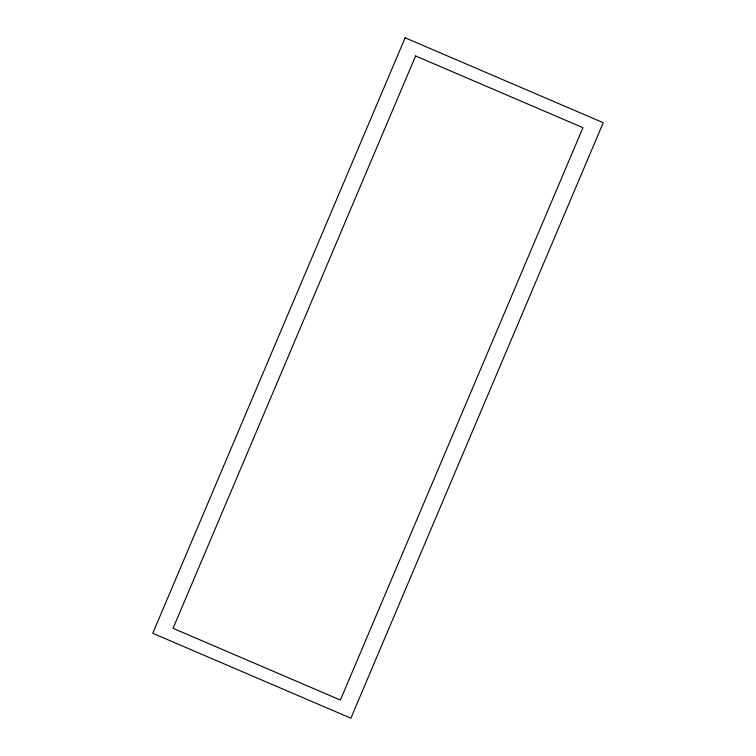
<?xml version="1.0" encoding="UTF-8"?>
<svg xmlns="http://www.w3.org/2000/svg" width="756" height="756" viewBox="0 0 756 756"><rect width="100%" height="100%" fill="white"/><g stroke="black" fill="none" stroke-linecap="round" stroke-linejoin="round"><path stroke-width="1.13" d="M405.121 37.8L152.759 633.292L350.878 718.2L603.241 122.708L405.121 37.8M415.611 55.953L173.048 628.321L340.389 700.047L582.952 127.679L415.611 55.953"/></g></svg>
